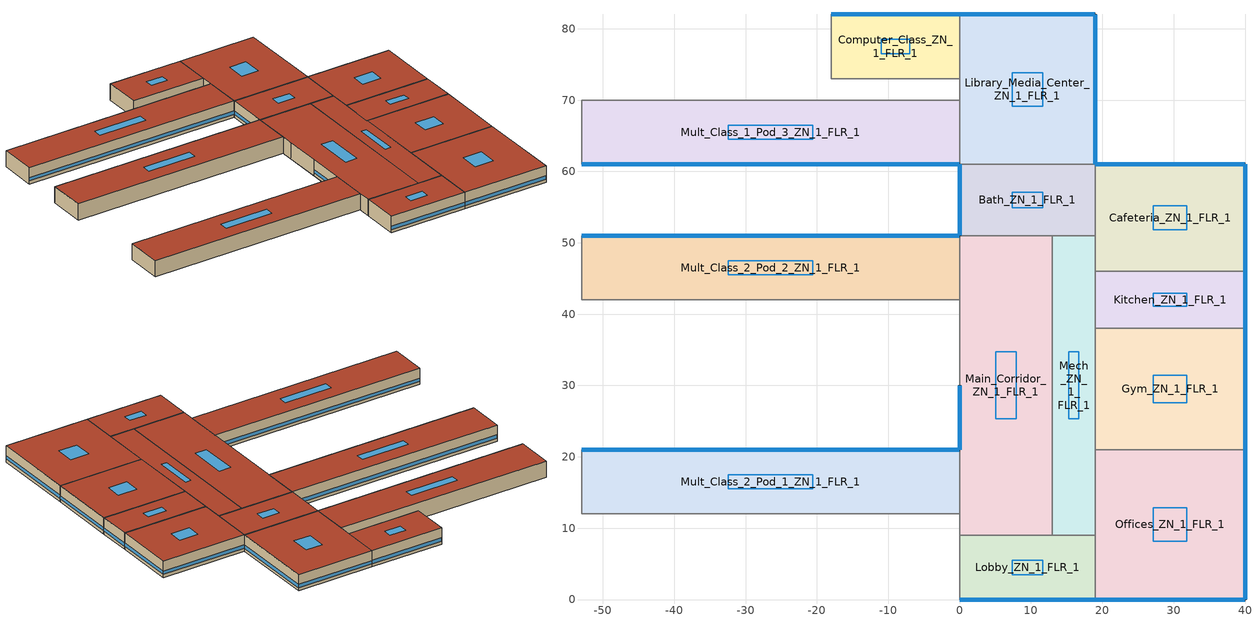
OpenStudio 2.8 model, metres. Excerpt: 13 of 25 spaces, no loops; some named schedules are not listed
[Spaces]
Library_Media_Center_ZN_1_FLR_1
 floor ground: 19,82 19,61 0,61 0,82 z0
 wall outside: 19,61 19,82 0,82 z0:4
 wall to Computer_Class_ZN_1_FLR_1: 0,82 0,73 z0:4
 wall to Bath_ZN_1_FLR_1: 0,61 19,61 z0:4
 wall to Mult_Class_1_Pod_3_ZN_1_FLR_1: 0,70 0,61 z0:4
 wall to Corridor_Pod_3_ZN_1_FLR_1: 0,73 0,70 z0:4
 window: 19,61.03 19,81.97 / 18.97,82 0.03,82 z0.76:1.56
 roof outside: 19,61 19,82 0,82 0,61 z4
 skylight: 11.62,69.15 11.62,73.85 7.38,73.85 7.38,69.15 z4
Main_Corridor_ZN_1_FLR_1
 floor ground: 13,51 13,9 0,9 0,51 z0
 wall outside: 0,30 0,21 z0:4
 wall to Lobby_ZN_1_FLR_1: 0,9 13,9 z0:4
 wall to Mult_Class_2_Pod_2_ZN_1_FLR_1: 0,51 0,42 z0:4
 wall to Mult_Class_2_Pod_1_ZN_1_FLR_1: 0,21 0,12 z0:4
 wall to Corridor_Pod_1_ZN_1_FLR_1: 0,12 0,9 z0:4
 wall to Bath_ZN_1_FLR_1: 13,51 0,51 z0:4
 wall to Mech_ZN_1_FLR_1: 13,9 13,51 z0:4
 wall to Corridor_Pod_2_ZN_1_FLR_1: 0,42 0,39 z0:4
 wall to Mult_Class_1_Pod_2_ZN_1_FLR_1: 0,39 0,30 z0:4
 window: 0,29.97 0,21.03 z0.76:1.57
 roof outside: 13,9 13,51 0,51 0,9 z4
 skylight: 7.95,25.3 7.95,34.7 5.05,34.7 5.05,25.3 z4
Kitchen_ZN_1_FLR_1
 floor ground: 40,46 40,38 19,38 19,46 z0
 wall outside: 40,38 40,46 z0:4
 wall to Mech_ZN_1_FLR_1: 19,46 19,38 z0:4
 wall to Cafeteria_ZN_1_FLR_1: 40,46 19,46 z0:4
 wall to Gym_ZN_1_FLR_1: 19,38 40,38 z0:4
 window: 40,38.03 40,45.97 z0.76:1.57
 roof outside: 40,38 40,46 19,46 19,38 z4
 skylight: 31.85,41.11 31.85,42.89 27.15,42.89 27.15,41.11 z4
Computer_Class_ZN_1_FLR_1
 floor ground: 0,82 0,73 -18,73 -18,82 z0
 wall outside: 0,82 -18,82 z0:4
 wall to Corridor_Pod_3_ZN_1_FLR_1: -18,73 0,73 z0:4
 wall to Mult_Class_2_Pod_3_ZN_1_FLR_1: -18,82 -18,73 z0:4
 window: -0.03,82 -17.97,82 z0.76:1.56
 roof outside: 0,73 0,82 -18,82 -18,73 z4
 skylight: -6.99,76.49 -6.99,78.51 -11.01,78.51 -11.01,76.49 z4
Mech_ZN_1_FLR_1
 floor ground: 19,51 19,9 13,9 13,51 z0
 wall to Lobby_ZN_1_FLR_1: 13,9 19,9 z0:4
 wall to Offices_ZN_1_FLR_1: 19,9 19,21 z0:4
 wall to Gym_ZN_1_FLR_1: 19,21 19,38 z0:4
 wall to Bath_ZN_1_FLR_1: 19,51 13,51 z0:4
 wall to Cafeteria_ZN_1_FLR_1: 19,46 19,51 z0:4
 roof outside: 19,9 19,51 13,51 13,9 z4
 skylight: 16.67,25.3 16.67,34.7 15.33,34.7 15.33,25.3 z4
Cafeteria_ZN_1_FLR_1
 floor ground: 40,61 40,46 19,46 19,61 z0
 wall outside: 40,46 40,61 19,61 z0:4
 wall to Bath_ZN_1_FLR_1: 19,61 19,51 z0:4
 window: 40,46.03 40,60.97 / 39.97,61 19.03,61 z0.76:1.56
 roof outside: 40,46 40,61 19,61 19,46 z4
 skylight: 31.85,51.82 31.85,55.18 27.15,55.18 27.15,51.82 z4
Mult_Class_2_Pod_2_ZN_1_FLR_1
 floor ground: 0,51 0,42 -53,42 -53,51 z0
 wall outside: 0,51 -53,51 z0:4
 wall to Corner_Class_2_Pod_2_ZN_1_FLR_1: -53,51 -53,42 z0:4
 wall to Corridor_Pod_2_ZN_1_FLR_1: -53,42 0,42 z0:4
 window: -0.03,51 -52.97,51 z0.76:1.56
 roof outside: 0,42 0,51 -53,51 -53,42 z4
 skylight: -20.57,45.49 -20.57,47.51 -32.43,47.51 -32.43,45.49 z4
Bath_ZN_1_FLR_1
 floor ground: 19,61 19,51 0,51 0,61 z0
 wall outside: 0,61 0,51 z0:4
 window: 0,60.97 0,51.03 z0.76:1.57
 roof outside: 19,51 19,61 0,61 0,51 z4
 skylight: 11.62,54.88 11.62,57.12 7.38,57.12 7.38,54.88 z4
Gym_ZN_1_FLR_1
 floor ground: 40,38 40,21 19,21 19,38 z0
 wall outside: 40,21 40,38 z0:4
 wall to Offices_ZN_1_FLR_1: 19,21 40,21 z0:4
 window: 40,21.03 40,37.97 z0.76:1.56
 roof outside: 40,21 40,38 19,38 19,21 z4
 skylight: 31.85,27.6 31.85,31.4 27.15,31.4 27.15,27.6 z4
Lobby_ZN_1_FLR_1
 floor ground: 19,9 19,0 0,0 0,9 z0
 wall outside: 0,0 19,0 z0:4
 wall to Mult_Class_1_Pod_1_ZN_1_FLR_1: 0,9 0,0 z0:4
 wall to Offices_ZN_1_FLR_1: 19,0 19,9 z0:4
 window: 0.03,0 18.97,0 z0.76:1.56
 roof outside: 19,0 19,9 0,9 0,0 z4
 skylight: 11.62,3.49 11.62,5.51 7.38,5.51 7.38,3.49 z4
Mult_Class_2_Pod_1_ZN_1_FLR_1
 floor ground: 0,21 0,12 -53,12 -53,21 z0
 wall outside: 0,21 -53,21 z0:4
 wall to Corner_Class_2_Pod_1_ZN_1_FLR_1: -53,21 -53,12 z0:4
 wall to Corridor_Pod_1_ZN_1_FLR_1: -53,12 0,12 z0:4
 window: -0.03,21 -52.97,21 z0.76:1.56
 roof outside: 0,12 0,21 -53,21 -53,12 z4
 skylight: -20.57,15.49 -20.57,17.51 -32.43,17.51 -32.43,15.49 z4
Offices_ZN_1_FLR_1
 floor ground: 40,21 40,0 19,0 19,21 z0
 wall outside: 19,0 40,0 40,21 z0:4
 window: 19.03,0 39.97,0 / 40,0.03 40,20.97 z0.76:1.56
 roof outside: 40,0 40,21 19,21 19,0 z4
 skylight: 31.85,8.15 31.85,12.85 27.15,12.85 27.15,8.15 z4
Mult_Class_1_Pod_3_ZN_1_FLR_1
 floor ground: 0,70 0,61 -53,61 -53,70 z0
 wall outside: -53,61 0,61 z0:4
 wall to Corridor_Pod_3_ZN_1_FLR_1: 0,70 -53,70 z0:4
 wall to Corner_Class_1_Pod_3_ZN_1_FLR_1: -53,70 -53,61 z0:4
 window: -52.97,61 -0.03,61 z0.76:1.56
 roof outside: 0,61 0,70 -53,70 -53,61 z4
 skylight: -20.57,64.49 -20.57,66.51 -32.43,66.51 -32.43,64.49 z4
[Material:NoMass] Roughness=Smooth; Thermal Absorptance=0.9; Solar Absorptance=0.7
Name | Thermal Resistance {m2-K/W} | Visible Absorptance
Typical Carpet Pad | 0.21648 | 0.8
Typical Insulation 1 | 6.78179 | 0.7
Typical Insulation 2 | 5.19354 | 0.7
Typical Insulation 3 | 7.04224 | 0.7
Typical Carpet Pad 2 | 2.57255 | 0.8
Typical Carpet Pad 3 | 4.69593 | 0.8
Typical Insulation 4 | 0.624982 | 0.7
Typical Insulation 5 | 0.625 | 0.7
[Material]
Name | Roughness | Thickness {m} | Conductivity {W/m-K} | Density {kg/m3} | Specific Heat {J/kg-K} | Thermal Absorptance | Solar Absorptance | Visible Absorptance
100mm Normalweight concrete floor | MediumSmooth | 0.1016 | 2.31 | 2322 | 832
G01 13mm gypsum board | Smooth | 0.0127 | 0.16 | 800 | 1090 | 0.9 | 0.7 | 0.5
G05 25mm wood | MediumSmooth | 0.0254 | 0.15 | 608 | 1630 | 0.9 | 0.5 | 0.5
4 in. Normalweight Concrete Floor | MediumRough | 0.1016 | 2.31 | 2322 | 832 | 0.9 | 0.7 | 0.7
1IN Stucco | Smooth | 0.0253 | 0.6918 | 1858 | 837 | 0.9 | 0.7 | 0.92
8IN CONCRETE HW RefBldg | Rough | 0.2032 | 1.311 | 2240 | 836.8 | 0.9 | 0.7 | 0.7
1/2IN Gypsum | Smooth | 0.0127 | 0.16 | 784.9 | 830 | 0.9 | 0.4 | 0.4
Metal Roof Surface; F08 Metal surface | Smooth | 0.0008 | 45.28 | 7824 | 500 | 0.9 | 0.7 | 0.7
6 in. Normalweight Concrete Floor | MediumRough | 0.1524 | 2.31 | 2322 | 832 | 0.9 | 0.7 | 0.7
[Construction]
BTAP-Int-Floor: 100mm Normalweight concrete floor, Typical Carpet Pad
BTAP-Int-Wall: G01 13mm gypsum board, G01 13mm gypsum board
BTAP-Int-Ceiling: Typical Carpet Pad, 100mm Normalweight concrete floor
BTAP-Ext-DaylightDiffuser: SimpleGlazing
BTAP-Int-Door: G05 25mm wood
BTAP-Ext-Floor-Mass:U-0.142: Typical Insulation 1, 4 in. Normalweight Concrete Floor, Typical Carpet Pad
BTAP-Ext-Wall-Mass:U-0.183: 1IN Stucco, 8IN CONCRETE HW RefBldg, Typical Insulation 2, 1/2IN Gypsum
BTAP-Ext-Roof-Metal:U-0.142: Metal Roof Surface, Typical Insulation 3
BTAP-Grnd-Floor-Mass:U-0.379: 6 in. Normalweight Concrete Floor, Typical Carpet Pad 2
BTAP-Grnd-Roof-Mass:U-0.21: 6 in. Normalweight Concrete Floor, Typical Carpet Pad 3
BTAP-Ext-Door:U-1.6: F08 Metal surface, Typical Insulation 4
BTAP-Ext-OverHeadDoor:U-1.6: Typical Insulation 5
BTAP-Ext-DaylightDiffuser:U=0.160 SHGC=0.600: SimpleGlazing:U=0.160 SHGC=0.600
[DefaultConstructionSet]
BTAP-Mass at hdd = 8550.0: Default Exterior Surface Constructions=BTAP-Mass at hdd = 8550.0; Default Interior Surface Constructions=Default Surface Constructions 2; Default Ground Contact Surface Constructions=BTAP-Mass at hdd = 8550.0 1; Default Exterior SubSurface Constructions=BTAP-Mass at hdd = 8550.0; Default Interior SubSurface Constructions=Default Sub Surface Constructions 2; Interior Partition Construction=BTAP-Int-Door
[DefaultSurfaceConstructions]
Name | Floor Construction | Wall Construction | Roof Ceiling Construction
Default Surface Constructions 2 | BTAP-Int-Floor | BTAP-Int-Wall | BTAP-Int-Ceiling
BTAP-Mass at hdd = 8550.0 | BTAP-Ext-Floor-Mass:U-0.142 | BTAP-Ext-Wall-Mass:U-0.183 | BTAP-Ext-Roof-Metal:U-0.142
BTAP-Mass at hdd = 8550.0 1 | BTAP-Grnd-Floor-Mass:U-0.379 | BTAP-Grnd-Roof-Mass:U-0.21 | BTAP-Grnd-Roof-Mass:U-0.21
[DefaultSubSurfaceConstructions]
Name | Fixed Window Construction | Operable Window Construction | Door Construction | Glass Door Construction | Overhead Door Construction | Skylight Construction | Tubular Daylight Dome Construction | Tubular Daylight Diffuser Construction
Default Sub Surface Constructions 2 | BTAP-Ext-DaylightDiffuser | BTAP-Ext-DaylightDiffuser | BTAP-Int-Door
BTAP-Mass at hdd = 8550.0 | BTAP-Ext-DaylightDiffuser:U=0.160 SHGC=0.600 | BTAP-Ext-DaylightDiffuser:U=0.160 SHGC=0.600 | BTAP-Ext-Door:U-1.6 | BTAP-Ext-DaylightDiffuser:U=0.160 SHGC=0.600 | BTAP-Ext-OverHeadDoor:U-1.6 | BTAP-Ext-DaylightDiffuser:U=0.160 SHGC=0.600 | BTAP-Ext-DaylightDiffuser:U=0.160 SHGC=0.600 | BTAP-Ext-DaylightDiffuser:U=0.160 SHGC=0.600
[WindowMaterial:SimpleGlazingSystem] Solar Heat Gain Coefficient=0.6; Visible Transmittance=0.21
Name | U-Factor {W/m2-K}
SimpleGlazing | 2.2
SimpleGlazing:U=0.160 SHGC=0.600 | 1.6
[Space] Building Story=Building Story 1; Part of Total Floor Area=Yes
Name | Space Type | Thermal Zone
Library_Media_Center_ZN_1_FLR_1 | Space Function Library reading area | ALL_ST=Library reading area_FL=Building Story 1_SCH=C
Main_Corridor_ZN_1_FLR_1 | Space Function Corridor/Transition area other-sch-D | WILD_ST=Corridor/Transition area other-sch-D_FL=Building Story 1_SCH=D 1
Mult_Class_2_Pod_2_ZN_1_FLR_1; Computer_Class_ZN_1_FLR_1; Mult_Class_2_Pod_1_ZN_1_FLR_1 | Space Function Classroom/Lecture hall/Training room other | ALL_ST=Classroom/Lecture hall/Training room other_FL=Building Story 1_SCH=D 2
Kitchen_ZN_1_FLR_1 | Space Function Food preparation area | ALL_ST=Food preparation area_FL=Building Story 1_SCH=B
Mult_Class_1_Pod_3_ZN_1_FLR_1 | Space Function Classroom/Lecture hall/Training room other | ALL_ST=Classroom/Lecture hall/Training room other_FL=Building Story 1_SCH=D
Mech_ZN_1_FLR_1 | Space Function Electrical/Mechanical room-sch-D | WILD_ST=Electrical/Mechanical room-sch-D_FL=Building Story 1_SCH=D
Cafeteria_ZN_1_FLR_1 | Space Function Conference/Meeting/Multi-purpose room | ALL_ST=Conference/Meeting/Multi-purpose room_FL=Building Story 1_SCH=C
Bath_ZN_1_FLR_1 | Space Function Washroom - other-sch-D | WET_ST=Washroom - other-sch-D_FL=Building Story 1_SCHD
Offices_ZN_1_FLR_1 | Space Function Office enclosed <= 25 m2 | ALL_ST=Office enclosed <= 25 m2_FL=Building Story 1_SCH=A
Gym_ZN_1_FLR_1 | Space Function Gymnasium/Fitness centre playing area | ALL_ST=Gymnasium/Fitness centre playing area_FL=Building Story 1_SCH=B
Lobby_ZN_1_FLR_1 | Space Function Lobby - other | ALL_ST=Lobby - other_FL=Building Story 1_SCH=C
[BuildingStory]
Building Story 1: Nominal Z Coordinate {m}=0
[SpaceType] Standards Building Type=Space Function
Name | Default Schedule Set | Design Specification Outdoor Air Object | Standards Space Type
Space Function Washroom - other-sch-D | Space Function Washroom - other-sch-D Schedule Set | Space Function Washroom - other-sch-D Ventilation | Washroom - other-sch-D
Space Function Conference/Meeting/Multi-purpose room | Space Function Conference/Meeting/Multi-purpose room Schedule Set | Space Function Conference/Meeting/Multi-purpose room Ventilation | Conference/Meeting/Multi-purpose room
Space Function Gymnasium/Fitness centre playing area | Space Function Gymnasium/Fitness centre playing area Schedule Set | Space Function Gymnasium/Fitness centre playing area Ventilation | Gymnasium/Fitness centre playing area
Space Function Food preparation area | Space Function Food preparation area Schedule Set | Space Function Food preparation area Ventilation | Food preparation area
Space Function Library reading area | Space Function Library reading area Schedule Set | Space Function Library reading area Ventilation | Library reading area
Space Function Lobby - other | Space Function Lobby - other Schedule Set | Space Function Lobby - other Ventilation | Lobby - other
Space Function Electrical/Mechanical room-sch-D | Space Function Electrical/Mechanical room-sch-D Schedule Set | Space Function Electrical/Mechanical room-sch-D Ventilation | Electrical/Mechanical room-sch-D
Space Function Office enclosed <= 25 m2 | Space Function Office enclosed <= 25 m2 Schedule Set | Space Function Office enclosed <= 25 m2 Ventilation | Office enclosed <= 25 m2
[People:Definition] Number of People Calculation Method=People/Area; Fraction Radiant=0.3
Name | People per Space Floor Area {person/m2}
Space Function Conference/Meeting/Multi-purpose room People Definition | 0.200073
Space Function Electrical/Mechanical room-sch-D People Definition | 0.00500182
Space Function Food preparation area People Definition; Space Function Library reading area People Definition | 0.0500182
[People] Work Efficiency Schedule=Work Efficiency Schedule; Clothing Insulation Schedule=Clothing Schedule; Air Velocity Schedule=Air Velocity Schedule; Multiplier=1
Name | People Definition | Space or SpaceType
Space Function Conference/Meeting/Multi-purpose room People | Space Function Conference/Meeting/Multi-purpose room People Definition | Space Function Conference/Meeting/Multi-purpose room
Space Function Electrical/Mechanical room-sch-D People | Space Function Electrical/Mechanical room-sch-D People Definition | Space Function Electrical/Mechanical room-sch-D
Space Function Food preparation area People | Space Function Food preparation area People Definition | Space Function Food preparation area
Space Function Gymnasium/Fitness centre playing area People | Space Function Gymnasium/Fitness centre playing area People Definition | Space Function Gymnasium/Fitness centre playing area
Space Function Library reading area People | Space Function Library reading area People Definition | Space Function Library reading area
Space Function Lobby - other People | Space Function Lobby - other People Definition | Space Function Lobby - other
Space Function Office enclosed <= 25 m2 People | Space Function Office enclosed <= 25 m2 People Definition | Space Function Office enclosed <= 25 m2
Space Function Washroom - other-sch-D People | Space Function Washroom - other-sch-D People Definition | Space Function Washroom - other-sch-D
[Lights:Definition] Design Level Calculation Method=Watts/Area; Fraction Radiant=0.5; Fraction Visible=0.2
Name | Watts per Space Floor Area {W/m2}
Space Function Conference/Meeting/Multi-purpose room Lights Definition | 13.3048
Space Function Electrical/Mechanical room-sch-D Lights Definition | 4.60167
Space Function Food preparation area Lights Definition | 13.1048
Space Function Library reading area Lights Definition | 11.5042
[Lights] Fraction Replaceable=1
Name | Lights Definition | Space or SpaceType
Space Function Conference/Meeting/Multi-purpose room Lights | Space Function Conference/Meeting/Multi-purpose room Lights Definition | Space Function Conference/Meeting/Multi-purpose room
Space Function Electrical/Mechanical room-sch-D Lights | Space Function Electrical/Mechanical room-sch-D Lights Definition | Space Function Electrical/Mechanical room-sch-D
Space Function Food preparation area Lights | Space Function Food preparation area Lights Definition | Space Function Food preparation area
Space Function Gymnasium/Fitness centre playing area Lights | Space Function Gymnasium/Fitness centre playing area Lights Definition | Space Function Gymnasium/Fitness centre playing area
Space Function Library reading area Lights | Space Function Library reading area Lights Definition | Space Function Library reading area
Space Function Lobby - other Lights | Space Function Lobby - other Lights Definition | Space Function Lobby - other
Space Function Office enclosed <= 25 m2 Lights | Space Function Office enclosed <= 25 m2 Lights Definition | Space Function Office enclosed <= 25 m2
Space Function Washroom - other-sch-D Lights | Space Function Washroom - other-sch-D Lights Definition | Space Function Washroom - other-sch-D
[ElectricEquipment:Definition] Design Level Calculation Method=Watts/Area; Fraction Radiant=0.5
Name | Watts per Space Floor Area {W/m2}
Space Function Conference/Meeting/Multi-purpose room Elec Equip Definition; Space Function Electrical/Mechanical room-sch-D Elec Equip Definition; Space Function Library reading area Elec Equip Definition | 1.00036
Space Function Food preparation area Elec Equip Definition | 10.0036
[ElectricEquipment]
Name | Electric Equipment Definition | Space or SpaceType
Space Function Conference/Meeting/Multi-purpose room Elec Equip | Space Function Conference/Meeting/Multi-purpose room Elec Equip Definition | Space Function Conference/Meeting/Multi-purpose room
Space Function Electrical/Mechanical room-sch-D Elec Equip | Space Function Electrical/Mechanical room-sch-D Elec Equip Definition | Space Function Electrical/Mechanical room-sch-D
Space Function Food preparation area Elec Equip | Space Function Food preparation area Elec Equip Definition | Space Function Food preparation area
Space Function Gymnasium/Fitness centre playing area Elec Equip | Space Function Gymnasium/Fitness centre playing area Elec Equip Definition | Space Function Gymnasium/Fitness centre playing area
Space Function Library reading area Elec Equip | Space Function Library reading area Elec Equip Definition | Space Function Library reading area
Space Function Lobby - other Elec Equip | Space Function Lobby - other Elec Equip Definition | Space Function Lobby - other
Space Function Office enclosed <= 25 m2 Elec Equip | Space Function Office enclosed <= 25 m2 Elec Equip Definition | Space Function Office enclosed <= 25 m2
Space Function Washroom - other-sch-D Elec Equip | Space Function Washroom - other-sch-D Elec Equip Definition | Space Function Washroom - other-sch-D
[DesignSpecification:OutdoorAir] Outdoor Air Method=Sum; Outdoor Air Flow per Person {m3/s-person}=0; Outdoor Air Flow Rate {m3/s}=0; Outdoor Air Flow Air Changes per Hour {1/hr}=0
Name | Outdoor Air Flow per Floor Area {m3/s-m2}
Space Function Conference/Meeting/Multi-purpose room Ventilation | 0.0015748
Space Function Electrical/Mechanical room-sch-D Ventilation; Space Function Washroom - other-sch-D Ventilation | 0.0003048
Space Function Food preparation area Ventilation | 0.0013716
Space Function Gymnasium/Fitness centre playing area Ventilation | 0.001524
Space Function Library reading area Ventilation | 0.0008636
Space Function Lobby - other Ventilation | 0.0041148
Space Function Office enclosed <= 25 m2 Ventilation | 0.00042164
[DefaultScheduleSet] People Activity Level Schedule=NECB-Activity; Infiltration Schedule=Always On
Name | Number of People Schedule | Lighting Schedule | Electric Equipment Schedule
Space Function Conference/Meeting/Multi-purpose room Schedule Set | NECB-C-Occupancy | NECB-C-Occupancy-NECB-C-Lighting-0.5-0.0-0.67-Light Ruleset | NECB-C-Electric-Equipment
Space Function Electrical/Mechanical room-sch-D Schedule Set | NECB-D-Occupancy | NECB-D-Lighting | NECB-D-Electric-Equipment
Space Function Food preparation area Schedule Set; Space Function Gymnasium/Fitness centre playing area Schedule Set | NECB-B-Occupancy | NECB-B-Occupancy-NECB-B-Lighting-0.0-0.0-0.67-Light Ruleset | NECB-B-Electric-Equipment
Space Function Library reading area Schedule Set; Space Function Lobby - other Schedule Set | NECB-C-Occupancy | NECB-C-Occupancy-NECB-C-Lighting-0.0-0.0-0.67-Light Ruleset | NECB-C-Electric-Equipment
Space Function Office enclosed <= 25 m2 Schedule Set | NECB-A-Occupancy | NECB-A-Occupancy-NECB-A-Lighting-0.3-0.1-0.67-Light Ruleset | NECB-A-Electric-Equipment
Space Function Washroom - other-sch-D Schedule Set | NECB-D-Occupancy | NECB-D-Occupancy-NECB-D-Lighting-0.5-0.0-0.67-Light Ruleset | NECB-D-Electric-Equipment
[ThermostatSetpoint:DualSetpoint]
Name | Heating Setpoint Temperature Schedule | Cooling Setpoint Temperature Schedule
Space Function Washroom - other-sch-D Thermostat 3; Space Function Corridor/Transition area other-sch-D Thermostat 10; Space Function Electrical/Mechanical room-sch-D Thermostat 3 | NECB-D-Thermostat Setpoint-Heating | NECB-D-Thermostat Setpoint-Cooling
Space Function Food preparation area Thermostat 3; Space Function Gymnasium/Fitness centre playing area Thermostat 3 | NECB-B-Thermostat Setpoint-Heating | NECB-B-Thermostat Setpoint-Cooling
Space Function Lobby - other Thermostat 3; Space Function Library reading area Thermostat 3; Space Function Conference/Meeting/Multi-purpose room Thermostat 3 | NECB-C-Thermostat Setpoint-Heating | NECB-C-Thermostat Setpoint-Cooling
Space Function Office enclosed <= 25 m2 Thermostat 3 | NECB-A-Thermostat Setpoint-Heating | NECB-A-Thermostat Setpoint-Cooling
[SpaceInfiltration:DesignFlowRate] Schedule=Always On Discrete; Design Flow Rate Calculation Method=Flow/ExteriorArea; Flow per Exterior Surface Area {m3/s-m2}=0.00025; Constant Term Coefficient=0; Temperature Term Coefficient=0; Velocity Term Coefficient=0.224; Velocity Squared Term Coefficient=0
Name | Space or SpaceType
Bath_ZN_1_FLR_1 Infiltration | Bath_ZN_1_FLR_1
Cafeteria_ZN_1_FLR_1 Infiltration | Cafeteria_ZN_1_FLR_1
Computer_Class_ZN_1_FLR_1 Infiltration | Computer_Class_ZN_1_FLR_1
Gym_ZN_1_FLR_1 Infiltration | Gym_ZN_1_FLR_1
Kitchen_ZN_1_FLR_1 Infiltration | Kitchen_ZN_1_FLR_1
Library_Media_Center_ZN_1_FLR_1 Infiltration | Library_Media_Center_ZN_1_FLR_1
Lobby_ZN_1_FLR_1 Infiltration | Lobby_ZN_1_FLR_1
Main_Corridor_ZN_1_FLR_1 Infiltration | Main_Corridor_ZN_1_FLR_1
Mech_ZN_1_FLR_1 Infiltration | Mech_ZN_1_FLR_1
Mult_Class_1_Pod_3_ZN_1_FLR_1 Infiltration | Mult_Class_1_Pod_3_ZN_1_FLR_1
Mult_Class_2_Pod_1_ZN_1_FLR_1 Infiltration | Mult_Class_2_Pod_1_ZN_1_FLR_1
Mult_Class_2_Pod_2_ZN_1_FLR_1 Infiltration | Mult_Class_2_Pod_2_ZN_1_FLR_1
Offices_ZN_1_FLR_1 Infiltration | Offices_ZN_1_FLR_1
[ThermalZone] Use Ideal Air Loads=No
Name | Thermostat
WET_ST=Washroom - other-sch-D_FL=Building Story 1_SCHD | Space Function Washroom - other-sch-D Thermostat 3
ALL_ST=Classroom/Lecture hall/Training room other_FL=Building Story 1_SCH=D | Space Function Classroom/Lecture hall/Training room other Thermostat 27
ALL_ST=Food preparation area_FL=Building Story 1_SCH=B | Space Function Food preparation area Thermostat 3
ALL_ST=Classroom/Lecture hall/Training room other_FL=Building Story 1_SCH=D 2 | Space Function Classroom/Lecture hall/Training room other Thermostat 29
ALL_ST=Gymnasium/Fitness centre playing area_FL=Building Story 1_SCH=B | Space Function Gymnasium/Fitness centre playing area Thermostat 3
ALL_ST=Lobby - other_FL=Building Story 1_SCH=C | Space Function Lobby - other Thermostat 3
ALL_ST=Library reading area_FL=Building Story 1_SCH=C | Space Function Library reading area Thermostat 3
ALL_ST=Conference/Meeting/Multi-purpose room_FL=Building Story 1_SCH=C | Space Function Conference/Meeting/Multi-purpose room Thermostat 3
ALL_ST=Office enclosed <= 25 m2_FL=Building Story 1_SCH=A | Space Function Office enclosed <= 25 m2 Thermostat 3
WILD_ST=Corridor/Transition area other-sch-D_FL=Building Story 1_SCH=D 1 | Space Function Corridor/Transition area other-sch-D Thermostat 10
WILD_ST=Electrical/Mechanical room-sch-D_FL=Building Story 1_SCH=D | Space Function Electrical/Mechanical room-sch-D Thermostat 3
